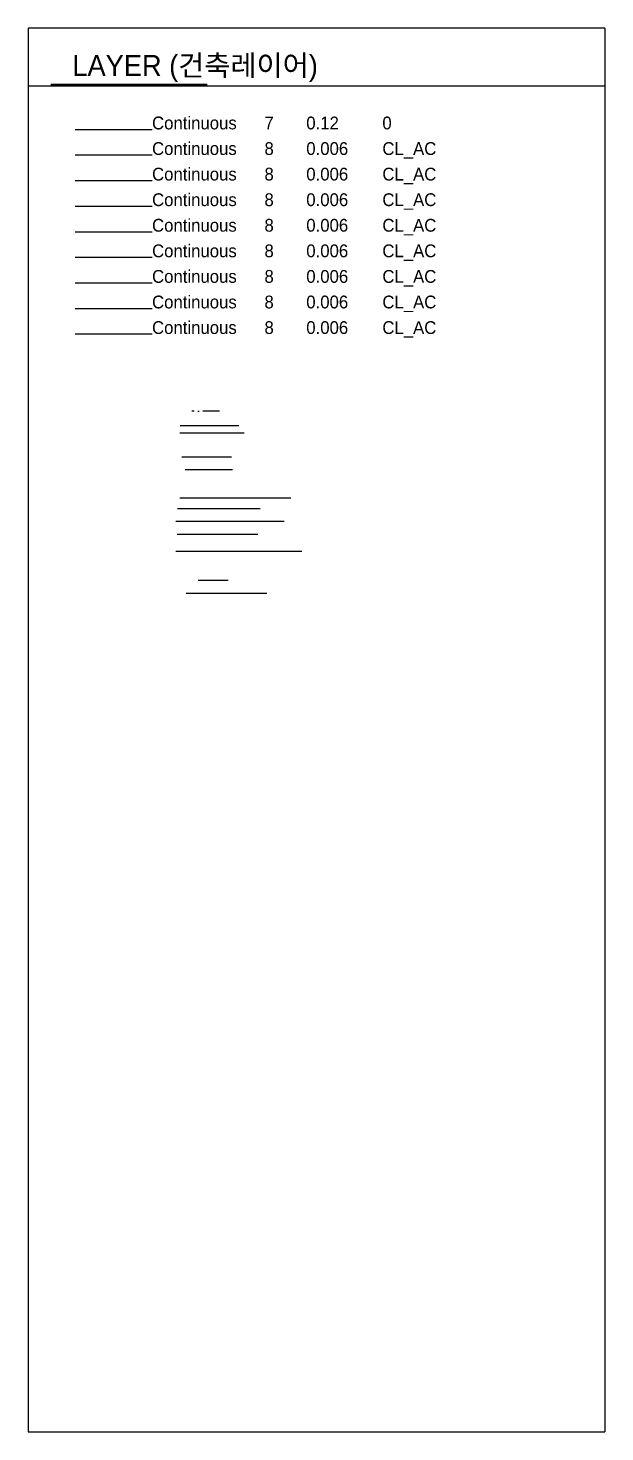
# Model space of a CAD drawing. Header units: millimetres. Extents: x -223175 to 287756, y -120611 to 352956.
# Drawn here: x -17161 to -16745, y 7255 to 8267 of the extents above; entities that cross this region are included whole.
import ezdxf
from ezdxf.enums import TextEntityAlignment as Align

# ---------------------------------------------------------------- set-up
doc = ezdxf.new("R2010")
doc.units = ezdxf.units.MM
doc.header["$LTSCALE"] = 50
doc.linetypes.add('ACAD_ISO10W100', pattern=[18, 12, -3, 0, -3])
for name, color, linetype in [('A_CEN', 1, 'ACAD_ISO10W100'), ('A_COL', 2, 'Continuous'), ('A_DIM', 7, 'Continuous'), ('A_DR', 4, 'Continuous'), ('A_DR-F', 4, 'Continuous'), ('A_ELV', 4, 'Continuous'), ('A_ETC', 8, 'Continuous'), ('A_FIN', 8, 'Continuous'), ('A_INSUL', 9, 'BATTING'), ('A_STR', 4, 'Continuous'), ('A_WIN', 4, 'Continuous'), ('A_소화전', 240, 'Continuous'), ('Y_TEXT', 3, 'Continuous')]:
    doc.layers.add(name, color=color, linetype=linetype)
doc.styles.add('HY울릉도L', font='HY울릉도l.ttf')
doc.linetypes.add('BATTING', pattern='A,0.00254,-2.54,[134,ltypeshp.shx,S=2.54,R=0,X=-2.54,Y=0],-5.08,[134,ltypeshp.shx,S=2.54,R=180,X=2.54,Y=0],-2.54', length=10.16254)

msp = doc.modelspace()

# ---------------------------------------------------------------- linework, layer by layer
for p, q in [((-16744.967, 8267.2827), (-17160.8342, 8267.2827)), ((-17160.8342, 8267.2827), (-17160.8342, 7254.5082)), ((-16744.967, 8267.2827), (-16744.967, 7254.5082)), ((-16744.967, 8225.3183), (-17160.8342, 8225.3183)), ((-17126.8115, 8194.2052), (-17071.4615, 8194.2052)), ((-17126.8115, 8175.7552), (-17071.4615, 8175.7552)), ((-17126.8115, 8157.3052), (-17071.4615, 8157.3052)), ((-17126.8115, 8138.8552), (-17071.4615, 8138.8552)), ((-17126.8115, 8120.4052), (-17071.4615, 8120.4052)), ((-17126.8115, 8101.9552), (-17071.4615, 8101.9552)), ((-17126.8115, 8083.5051), (-17071.4615, 8083.5051)), ((-17126.8115, 8065.0551), (-17071.4615, 8065.0551)), ((-17126.8115, 8046.6051), (-17071.4615, 8046.6051)), ((-17160.8342, 7254.5082), (-16744.967, 7254.5082))]:
    msp.add_line(p, q)
at = {"const_width": 1.6168}
msp.add_lwpolyline([(-17031.4892, 8226.3932), (-17144.6661, 8226.3932)], dxfattribs=at)
at = {"layer": 'A_CEN', "ltscale": 0.02}
msp.add_line((-17022.9496, 7990.9754), (-17042.6716, 7990.9754), dxfattribs=at)
at = {"layer": 'A_COL', "ltscale": 0.02}
msp.add_line((-17051.1885, 7980.6198), (-17008.9149, 7980.6198), dxfattribs=at)
at = {"layer": 'A_DIM', "ltscale": 0.02}
msp.add_line((-17051.5214, 7975.298), (-17005.087, 7975.298), dxfattribs=at)
at = {"layer": 'A_DR', "ltscale": 0.02}
msp.add_line((-17014.1256, 7957.737), (-17049.9691, 7957.737), dxfattribs=at)
at = {"layer": 'A_DR-F', "ltscale": 0.02}
msp.add_line((-17013.518, 7948.613), (-17047.6648, 7948.613), dxfattribs=at)
at = {"layer": 'A_ELV', "ltscale": 0.02}
msp.add_line((-17051.5225, 7928.3728), (-16971.3026, 7928.3728), dxfattribs=at)
at = {"layer": 'A_ETC', "ltscale": 0.02}
msp.add_line((-17053.0204, 7920.7228), (-16993.4379, 7920.7228), dxfattribs=at)
at = {"layer": 'A_FIN', "ltscale": 0.02}
msp.add_line((-17054.4269, 7911.5865), (-16976.1205, 7911.5865), dxfattribs=at)
at = {"layer": 'A_INSUL', "ltscale": 0.02}
msp.add_line((-17053.4251, 7902.0767), (-16995.1545, 7902.0767), dxfattribs=at)
at = {"layer": 'A_STR', "ltscale": 0.02}
msp.add_line((-17054.26, 7889.8975), (-16963.4312, 7889.8975), dxfattribs=at)
at = {"layer": 'A_WIN', "ltscale": 0.02}
msp.add_line((-17016.5749, 7868.7247), (-17038.2055, 7868.7247), dxfattribs=at)
at = {"layer": 'A_소화전', "ltscale": 0.02}
msp.add_line((-17046.7488, 7859.6609), (-16988.6451, 7859.6609), dxfattribs=at)

# ---------------------------------------------------------------- texts
at = {"style": 'HY울릉도L'}
for s, p in [('Continuous', (-17071.4615, 8194.2052)), ('0.12', (-16960.2531, 8194.2052)), ('0', (-16905.4115, 8194.2052)), ('7', (-16990.4174, 8194.2052)), ('Continuous', (-17071.4615, 8175.7552)), ('8', (-16990.4174, 8175.7552)), ('0.006', (-16960.2531, 8175.7552)), ('CL_AC', (-16905.4115, 8175.7552)), ('Continuous', (-17071.4615, 8157.3052)), ('8', (-16990.4174, 8157.3052)), ('0.006', (-16960.2531, 8157.3052)), ('CL_AC', (-16905.4115, 8157.3052)), ('Continuous', (-17071.4615, 8138.8552)), ('8', (-16990.4174, 8138.8552)), ('0.006', (-16960.2531, 8138.8552)), ('CL_AC', (-16905.4115, 8138.8552)), ('Continuous', (-17071.4615, 8120.4052)), ('8', (-16990.4174, 8120.4052)), ('0.006', (-16960.2531, 8120.4052)), ('CL_AC', (-16905.4115, 8120.4052)), ('Continuous', (-17071.4615, 8101.9552)), ('8', (-16990.4174, 8101.9552)), ('0.006', (-16960.2531, 8101.9552)), ('CL_AC', (-16905.4115, 8101.9552)), ('Continuous', (-17071.4615, 8083.5051)), ('8', (-16990.4174, 8083.5051)), ('0.006', (-16960.2531, 8083.5051)), ('CL_AC', (-16905.4115, 8083.5051)), ('Continuous', (-17071.4615, 8065.0551)), ('8', (-16990.4174, 8065.0551)), ('0.006', (-16960.2531, 8065.0551)), ('CL_AC', (-16905.4115, 8065.0551)), ('Continuous', (-17071.4615, 8046.6051)), ('8', (-16990.4174, 8046.6051)), ('0.006', (-16960.2531, 8046.6051)), ('CL_AC', (-16905.4115, 8046.6051))]:
    msp.add_text(s, height=9.225, dxfattribs=at).set_placement(p)
at = {"layer": 'Y_TEXT', "color": 7, "style": 'HY울릉도L'}
msp.add_text('LAYER (건축레이어)', height=15, dxfattribs=at).set_placement((-17128.9129, 8240.3183), align=Align.MIDDLE_LEFT)

doc.saveas('drawing.dxf')
